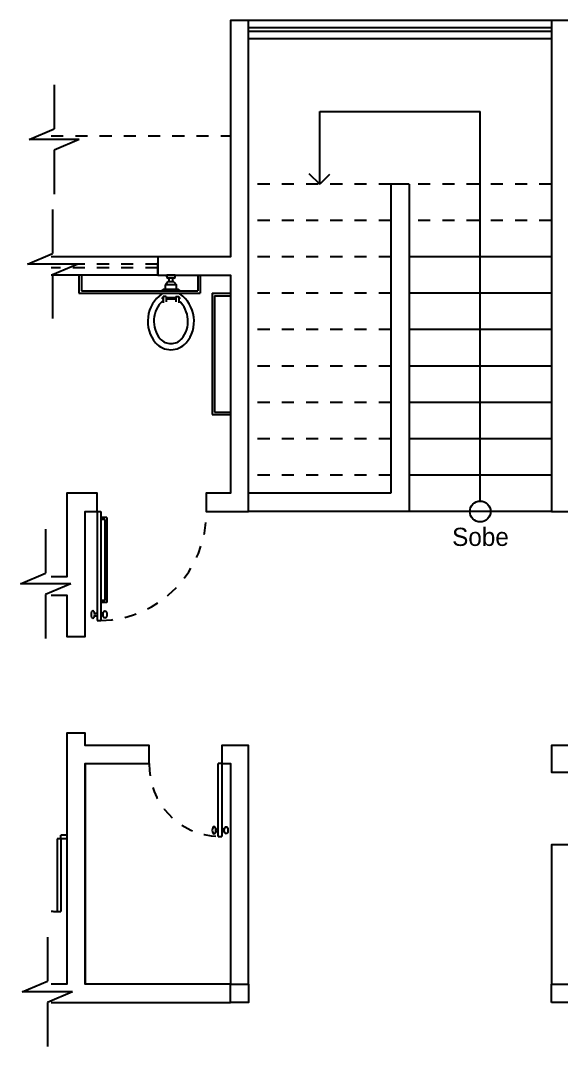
# Model space of a CAD drawing. Header units: millimetres. Extents: x 952 to 2017, y 419 to 1447.
# Drawn here: x 1004.96 to 1009.42, y 457.04 to 465.5 of the extents above; entities that cross this region are included whole.
import ezdxf

# ---------------------------------------------------------------- set-up
doc = ezdxf.new("R2010")
doc.units = ezdxf.units.MM
doc.linetypes.add('ACAD_ISO03W100', pattern=[30, 12, -18])
for name, color, linetype in [('can02', 2, 'Continuous'), ('ESQUADRIAS', 2, 'Continuous'), ('Fios', 10, 'Continuous'), ('Janela', 2, 'Continuous'), ('pena 01', 1, 'Continuous'), ('pena01', 1, 'Continuous'), ('pena02', 2, 'Continuous'), ('pena04', 4, 'Continuous')]:
    doc.layers.add(name, color=color, linetype=linetype)
doc.styles.get("Standard").update_dxf_attribs({"font": 'ERASLGHT.TTF'})

msp = doc.modelspace()

# ---------------------------------------------------------------- linework, layer by layer
at = {"layer": 'can02'}
for p, q in [((1006.092, 463.5488), (1005.2112, 463.5488)), ((1006.092, 463.3988), (1005.2112, 463.3988)), ((1005.4907, 459.3688), (1005.4907, 457.5488))]:
    msp.add_line(p, q, dxfattribs=at)
for points in [[(1006.8407, 461.4488), (1006.8407, 465.4988), (1006.6907, 465.4988), (1006.6907, 463.5488), (1006.092, 463.5488), (1006.092, 463.3988), (1006.6907, 463.3988), (1006.6907, 461.5988), (1006.4907, 461.5988), (1006.4907, 461.4488)], [(1009.6907, 461.4488), (1009.6907, 461.5988), (1009.4907, 461.5988), (1009.4907, 463.3988), (1010.0895, 463.3988), (1010.0895, 463.5488), (1009.4907, 463.5488), (1009.4907, 465.4988), (1009.3407, 465.4988), (1009.3407, 461.4488)], [(1006.8407, 457.5488), (1006.8407, 459.5188), (1006.6207, 459.5188), (1006.6207, 459.3688), (1006.6907, 459.3688), (1006.6907, 457.5488)], [(1009.4907, 459.2988), (1009.4907, 459.3688), (1009.6907, 459.3688), (1009.6907, 459.5188), (1009.3407, 459.5188), (1009.3407, 459.2988)], [(1009.4907, 457.5488), (1009.4907, 458.6988), (1009.3407, 458.6988), (1009.3407, 457.5488)]]:
    msp.add_lwpolyline(points, close=True, dxfattribs=at)
for points in [[(1005.2112, 460.7588), (1005.3407, 460.7588), (1005.3407, 460.4188), (1005.4907, 460.4188), (1005.4907, 461.4488), (1005.5907, 461.4488), (1005.5907, 461.5988), (1005.3407, 461.5988), (1005.3407, 460.9088), (1005.2112, 460.9088)], [(1005.2112, 457.3988), (1006.6907, 457.3988), (1006.6907, 457.5488), (1005.4907, 457.5488), (1005.4907, 459.3688), (1006.0207, 459.3688), (1006.0207, 459.5188), (1005.4907, 459.5188), (1005.4907, 459.6188), (1005.3407, 459.6188), (1005.3407, 457.5488), (1005.2112, 457.5488)]]:
    msp.add_lwpolyline(points, dxfattribs=at)
at = {"layer": 'ESQUADRIAS'}
for p, q in [((1005.2907, 458.7488), (1005.2607, 458.7488)), ((1005.3407, 458.7788), (1005.2907, 458.7788)), ((1005.2907, 458.7488), (1005.2907, 458.7788)), ((1005.3407, 458.7488), (1005.2907, 458.7488))]:
    msp.add_line(p, q, dxfattribs=at)
at = {"layer": 'Fios'}
for p, q in [((1006.2348, 463.3988), (1006.1648, 463.3988)), ((1006.1648, 463.3838), (1006.1648, 463.3988)), ((1006.2348, 463.3988), (1006.1648, 463.3988)), ((1006.2248, 463.3738), (1006.1748, 463.3738)), ((1006.1843, 463.3438), (1006.1843, 463.3738)), ((1006.2153, 463.3438), (1006.2153, 463.3738)), ((1006.2348, 463.3838), (1006.2348, 463.3988)), ((1006.2635, 463.2788), (1006.1361, 463.2788)), ((1006.1743, 463.3438), (1006.1548, 463.3188)), ((1006.2448, 463.3188), (1006.1548, 463.3188)), ((1006.1548, 463.2788), (1006.1548, 463.3188)), ((1006.2253, 463.3438), (1006.1743, 463.3438)), ((1006.2253, 463.3438), (1006.2448, 463.3188)), ((1006.2448, 463.2788), (1006.2448, 463.3188)), ((1006.1248, 463.2488), (1006.1248, 463.244)), ((1006.129, 463.2136), (1006.129, 463.2029)), ((1006.1349, 463.2136), (1006.129, 463.2136)), ((1006.1349, 463.2029), (1006.129, 463.2029)), ((1006.1599, 463.2225), (1006.1349, 463.2225)), ((1006.1349, 463.2225), (1006.1349, 463.1694)), ((1006.1599, 463.2225), (1006.1599, 463.1785)), ((1006.1599, 463.2136), (1006.2403, 463.2136)), ((1006.1599, 463.2029), (1006.2403, 463.2029)), ((1006.2403, 463.2225), (1006.2653, 463.2225)), ((1006.2403, 463.2225), (1006.2403, 463.1785)), ((1006.2653, 463.2225), (1006.2653, 463.1694)), ((1006.2653, 463.2136), (1006.2712, 463.2136)), ((1006.2653, 463.2029), (1006.2712, 463.2029)), ((1006.2712, 463.2136), (1006.2712, 463.2029)), ((1006.2748, 463.2488), (1006.2748, 463.244))]:
    msp.add_line(p, q, dxfattribs=at)
for centre, radius, start, end in [((1006.1748, 463.3838), 0.01, 180, 270), ((1006.2248, 463.3838), 0.01, 270, 360), ((1006.1361, 463.2675), 0.0113, 90, 180), ((1006.2635, 463.2675), 0.0113, 360, 90), ((1006.2865, 463.0182), 0.2778, 125.61699, 220.02523), ((1006.113, 463.0182), 0.2778, 319.97477, 54.38301), ((1006.2865, 463.0182), 0.2278, 131.74307, 220.02523), ((1006.113, 463.0182), 0.2278, 319.97477, 48.04005), ((1006.1998, 462.9529), 0.1195, 221.99608, 318.00392), ((1006.1998, 462.9529), 0.1695, 221.99608, 318.00392)]:
    msp.add_arc(centre, radius, start, end, dxfattribs=at)
at = {"layer": 'Janela'}
for p, q in [((1005.4407, 463.3988), (1005.4407, 463.2488)), ((1005.4607, 463.3988), (1005.4607, 463.2688)), ((1006.4207, 463.3988), (1006.4207, 463.2688)), ((1006.4407, 463.3988), (1006.4407, 463.2488)), ((1005.4407, 463.2488), (1006.4407, 463.2488)), ((1005.4607, 463.2688), (1006.4207, 463.2688)), ((1006.5407, 463.2488), (1006.6907, 463.2488)), ((1006.5407, 463.2488), (1006.5407, 462.2488)), ((1006.5607, 463.2288), (1006.6907, 463.2288)), ((1006.5607, 463.2288), (1006.5607, 462.2688)), ((1006.5607, 462.2688), (1006.6907, 462.2688)), ((1006.5407, 462.2488), (1006.6907, 462.2488)), ((1005.5907, 461.4488), (1005.5907, 460.5488)), ((1005.5907, 461.4488), (1005.6207, 461.4488)), ((1005.6207, 461.4488), (1005.6207, 460.5488)), ((1005.6707, 461.3988), (1005.6207, 461.3988)), ((1005.6557, 461.3838), (1005.6207, 461.3838)), ((1005.6557, 461.3838), (1005.6557, 460.7138)), ((1005.6707, 461.3988), (1005.6707, 460.6988)), ((1005.6557, 460.7138), (1005.6207, 460.7138)), ((1005.6707, 460.6988), (1005.6207, 460.6988)), ((1005.5907, 460.5488), (1005.6207, 460.5488)), ((1005.2607, 458.7488), (1005.2607, 458.1488)), ((1005.2907, 458.7488), (1005.2907, 458.1488)), ((1005.2607, 458.1488), (1005.2907, 458.1488))]:
    msp.add_line(p, q, dxfattribs=at)
at = {"layer": 'pena 01', "linetype": 'ACAD_ISO03W100', "ltscale": 0.005}
for p, q in [((1005.2112, 464.5488), (1006.6907, 464.5488)), ((1008.0157, 464.1488), (1006.8407, 464.1488)), ((1009.3407, 464.1488), (1008.1657, 464.1488)), ((1008.0157, 463.8488), (1006.8407, 463.8488)), ((1009.3407, 463.8488), (1008.1657, 463.8488)), ((1006.092, 463.3988), (1006.092, 463.5488)), ((1008.0157, 463.5488), (1006.8407, 463.5488)), ((1006.089, 463.4888), (1005.2112, 463.4888)), ((1006.089, 463.4588), (1005.2112, 463.4588)), ((1008.0157, 463.2488), (1006.8407, 463.2488)), ((1008.0157, 462.9488), (1006.8407, 462.9488)), ((1008.0157, 462.6488), (1006.8407, 462.6488)), ((1008.0157, 462.3488), (1006.8407, 462.3488)), ((1008.0157, 462.0488), (1006.8407, 462.0488)), ((1008.0157, 461.7488), (1006.8407, 461.7488))]:
    msp.add_line(p, q, dxfattribs=at)
for centre, radius, start, end in [((1005.6057, 461.4338), 0.8851, 270.97102, 0.97102), ((1006.6057, 459.3538), 0.5852, 178.5312, 268.5312), ((1005.2757, 458.7338), 0.5852, 263.667, 268.5312)]:
    msp.add_arc(centre, radius, start, end, dxfattribs=at)
at = {"layer": 'pena01'}
for p, q in [((1009.3407, 465.4988), (1006.8407, 465.4988)), ((1009.3407, 465.3488), (1006.8407, 465.3488)), ((1009.3407, 463.5488), (1008.1657, 463.5488)), ((1009.3407, 463.2488), (1008.1657, 463.2488)), ((1009.3407, 462.9488), (1008.1657, 462.9488)), ((1009.3407, 462.6488), (1008.1657, 462.6488)), ((1009.3407, 462.3488), (1008.1657, 462.3488)), ((1009.3407, 462.0488), (1008.1657, 462.0488)), ((1009.3407, 461.7488), (1008.1657, 461.7488)), ((1009.3407, 461.4488), (1008.1657, 461.4488))]:
    msp.add_line(p, q, dxfattribs=at)
at = {"layer": 'pena02'}
for p, q in [((1009.3407, 465.4388), (1006.8407, 465.4388)), ((1009.3407, 465.4088), (1006.8407, 465.4088)), ((1005.236, 464.9683), (1005.236, 464.6057)), ((1007.4282, 464.1488), (1007.4282, 464.7488)), ((1007.4282, 464.7488), (1008.7532, 464.7488)), ((1008.7532, 461.5346), (1008.7532, 464.7488)), ((1005.0285, 464.5176), (1005.236, 464.6057)), ((1005.4435, 464.5176), (1005.0285, 464.5176)), ((1005.4435, 464.5176), (1005.236, 464.4297)), ((1005.236, 464.4297), (1005.236, 464.067)), ((1007.3377, 464.2355), (1007.4282, 464.1488)), ((1007.5093, 464.2299), (1007.4282, 464.1488)), ((1008.0157, 464.1488), (1008.0157, 461.5988)), ((1008.1657, 464.1488), (1008.0157, 464.1488)), ((1008.1657, 464.1488), (1008.1657, 461.4488)), ((1005.2231, 463.9408), (1005.2231, 463.5782)), ((1005.0156, 463.4901), (1005.2231, 463.5782)), ((1005.4305, 463.4901), (1005.0156, 463.4901)), ((1005.4305, 463.4901), (1005.2231, 463.4022)), ((1005.2231, 463.4022), (1005.2231, 463.0395)), ((1008.0157, 461.5988), (1006.8407, 461.5988)), ((1008.1657, 461.4488), (1006.8407, 461.4488)), ((1005.1657, 461.302), (1005.1657, 460.9394)), ((1004.9582, 460.8513), (1005.1657, 460.9394)), ((1005.3732, 460.8513), (1004.9582, 460.8513)), ((1005.3732, 460.8513), (1005.1657, 460.7634)), ((1005.1657, 460.7634), (1005.1657, 460.4007)), ((1005.5699, 460.6088), (1005.5907, 460.6088)), ((1005.5699, 460.5888), (1005.5907, 460.5888)), ((1005.6416, 460.6088), (1005.6207, 460.6088)), ((1005.6416, 460.5888), (1005.6207, 460.5888)), ((1006.6207, 459.3688), (1006.5907, 459.3688)), ((1006.5907, 458.7688), (1006.5907, 459.3688)), ((1006.6207, 459.3688), (1006.6207, 458.7688)), ((1006.5699, 458.8288), (1006.5907, 458.8288)), ((1006.5699, 458.8088), (1006.5907, 458.8088)), ((1006.6416, 458.8288), (1006.6207, 458.8288)), ((1006.6416, 458.8088), (1006.6207, 458.8088)), ((1006.5907, 458.7688), (1006.6207, 458.7688)), ((1005.1798, 457.9369), (1005.1798, 457.5743)), ((1004.9723, 457.4863), (1005.1798, 457.5743)), ((1005.3873, 457.4863), (1004.9723, 457.4863)), ((1005.3873, 457.4863), (1005.1798, 457.3983)), ((1005.1798, 457.3983), (1005.1798, 457.0356))]:
    msp.add_line(p, q, dxfattribs=at)
msp.add_circle((1008.7532, 461.4488), 0.0858, dxfattribs=at)
at = {"layer": 'pena02', "extrusion": (0, 0, -1)}
for centre in [(1005.5557, 460.5988), (1006.5557, 458.8188)]:
    msp.add_ellipse(centre, major_axis=(0, -0.03), ratio=0.5, dxfattribs=at)
at = {"layer": 'pena02'}
for centre in [(1005.6557, 460.5988), (1006.6557, 458.8188)]:
    msp.add_ellipse(centre, major_axis=(0, -0.03), ratio=0.5, dxfattribs=at)
at = {"layer": 'pena04'}
for points in [[(1006.6907, 457.3988), (1006.6907, 457.5488), (1006.8407, 457.5488), (1006.8407, 457.3988)], [(1009.3407, 457.3988), (1009.3407, 457.5488), (1009.4907, 457.5488), (1009.4907, 457.3988)]]:
    msp.add_lwpolyline(points, close=True, dxfattribs=at)

# ---------------------------------------------------------------- texts
at = {"layer": 'pena02', "insert": (1008.5211, 461.3146), "char_height": 0.2, "width": 11.620401, "attachment_point": 1}
msp.add_mtext('{\\fEras Demi ITC|b0|i0|c0|p34;\\H0.75x;Sobe}', dxfattribs=at)

doc.saveas('drawing.dxf')
